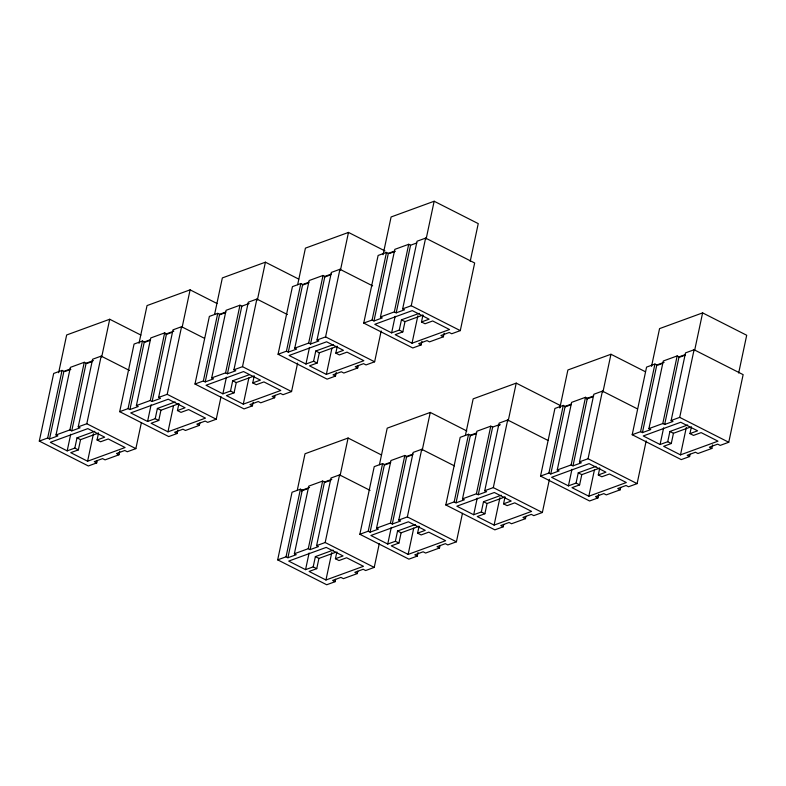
<?xml version="1.0" encoding="UTF-8"?>
<svg xmlns="http://www.w3.org/2000/svg" width="786" height="786" viewBox="0 0 786 786"><rect width="100%" height="100%" fill="white"/><g stroke="black" fill="none" stroke-linecap="round" stroke-linejoin="round"><path stroke-width="1.18" d="M97.228 460.547L96.717 462.915L88.346 465.97L39.3 441.084L53.674 373.458L62.045 370.403L63.902 371.346L70.151 369.066M58.626 372.731L66.653 334.974L109.716 319.254L140.9 335.072M39.3 441.084L47.671 438.028L62.045 370.403M47.671 438.028L49.528 438.971L63.902 371.346M49.528 438.971L57.869 435.925L56.003 434.982L70.376 367.357L84.269 362.287L86.126 363.23L93.426 360.568M56.003 434.982L69.895 429.913L84.269 362.287M98.505 433.135L97.051 439.964L104.695 437.173L87.836 428.625L50.333 442.322L67.183 450.869L70.72 434.265M69.895 429.913L71.752 430.856L86.126 363.23M71.752 430.856L80.093 427.81L78.236 426.867L92.601 359.241L101.178 356.117L129.523 370.491M67.183 450.869L74.827 448.079L77.008 437.831L94.782 431.337M97.051 439.964L100.598 441.761L108.242 438.971L125.092 447.529L87.59 461.225L70.74 452.667L78.374 449.877L80.555 439.639L98.338 433.145M78.236 426.867L86.804 423.733L101.178 356.117M101.689 357.001L109.716 319.254M87.59 461.225L93.426 433.784M177.862 429.952L177.105 433.518L168.735 436.574L119.688 411.677L134.062 344.062L142.433 341.006L144.29 341.949L150.539 339.66M139.014 343.325L147.041 305.577L190.104 289.847L216.985 303.484M119.688 411.677L128.059 408.622L142.433 341.006M96.717 462.915L94.241 461.657L102.573 458.611L105.059 459.869L118.951 454.799L119.708 451.243M128.059 408.622L129.916 409.565L144.29 341.949M129.916 409.565L138.248 406.519L136.391 405.576L150.765 337.96L164.657 332.881L166.514 333.824L173.804 331.161M118.951 454.799L116.466 453.542L124.797 450.496L127.283 451.754L135.86 448.629L141.401 422.524M136.391 405.576L150.283 400.506L164.657 332.881M178.894 403.729L177.44 410.557L185.074 407.767L168.224 399.219L130.722 412.915L147.571 421.473L151.118 404.761M150.283 400.506L152.14 401.45L166.514 333.824M152.14 401.45L160.472 398.404L158.615 397.461L172.989 329.845L181.566 326.711L204.458 338.324M147.571 421.473L155.215 418.683L157.387 408.435L175.17 401.941M177.44 410.557L180.986 412.365L188.63 409.575L205.48 418.123L167.978 431.819L151.118 423.271L158.762 420.481L160.934 410.233L178.717 403.739M158.615 397.461L167.192 394.326L181.566 326.711M182.077 327.605L190.104 289.847M167.978 431.819L173.549 405.576M253.171 402.294L252.414 405.861L244.043 408.916L194.997 384.02L209.371 316.404L217.742 313.349L219.599 314.292L225.847 312.003M214.578 314.488L222.35 277.92L265.413 262.19L298.739 279.109M194.997 384.02L203.368 380.964L217.742 313.349M203.368 380.964L205.225 381.908L219.599 314.292M177.105 433.518L174.62 432.251L182.961 429.205L185.437 430.473L199.33 425.393L199.841 423.025M205.225 381.908L213.556 378.862L211.699 377.919L226.073 310.303L239.966 305.223L241.823 306.167L249.113 303.504M211.699 377.919L225.592 372.849L239.966 305.223M199.33 425.393L196.844 424.135L205.185 421.09L207.671 422.357L216.238 419.223L221.033 396.684M254.202 376.072L252.748 382.9L260.392 380.11L243.532 371.562L206.03 385.258L222.88 393.815L226.407 377.201M225.592 372.849L227.449 373.792L241.823 306.167M227.449 373.792L235.78 370.746L233.923 369.803L248.297 302.188L256.875 299.053L287.391 314.538M222.88 393.815L230.524 391.025L232.695 380.778L249.368 374.686M252.748 382.9L256.295 384.708L263.939 381.917L280.789 390.465L243.287 404.161L226.427 395.613L234.071 392.823L236.252 382.576L254.025 376.081M233.923 369.803L242.501 366.669L256.875 299.053M257.386 299.947L265.413 262.19M243.287 404.161L248.867 377.919M336.251 372.525L335.494 376.081L327.114 379.147L278.067 354.25L292.441 286.635L300.812 283.569L302.669 284.512L308.918 282.233M297.648 284.719L305.42 248.14L348.483 232.42L385.042 250.97M252.414 405.861L249.928 404.594L258.27 401.548L260.755 402.815L274.638 397.736L275.149 395.368M278.067 354.25L286.438 351.195L300.812 283.569M286.438 351.195L288.295 352.138L302.669 284.512M288.295 352.138L296.636 349.092L294.77 348.149L309.144 280.533L323.036 275.454L324.893 276.397L331.152 274.118M274.638 397.736L272.162 396.478L280.494 393.432L282.98 394.7L291.557 391.566L297.609 363.093M294.77 348.149L308.662 343.079L323.036 275.454M337.273 346.302L335.819 353.13L343.462 350.34L326.603 341.792L289.101 355.488L305.95 364.036L309.488 347.432M308.662 343.079L310.519 344.022L324.893 276.397M310.519 344.022L318.861 340.977L317.004 340.033L331.378 272.408L339.945 269.284L372.652 285.878M305.95 364.036L313.594 361.246L315.775 351.008L333.559 344.514M335.819 353.13L339.365 354.928L347.009 352.138L363.859 360.695L326.357 374.391L309.507 365.844L317.141 363.053L319.322 352.806L337.106 346.312M335.593 579.321L335.091 581.699L326.721 584.755L277.674 559.858L292.038 492.242L300.419 489.187L302.276 490.13L309.566 487.467M317.004 340.033L325.581 336.899L339.945 269.284M340.466 270.168L348.483 232.42M297.255 490.326L305.027 453.758L348.09 438.028L381.416 454.947M277.674 559.858L286.045 556.802L300.419 489.187M326.357 374.391L331.938 348.139M286.045 556.802L287.902 557.746L302.276 490.13M287.902 557.746L296.234 554.7L294.377 553.757L308.751 486.141L322.643 481.061L324.5 482.005L331.79 479.342M294.377 553.757L308.269 548.687L322.643 481.061M336.87 551.91L335.425 558.738L343.06 555.948L326.21 547.4L288.698 561.096L305.558 569.654L309.085 553.039M308.269 548.687L310.126 549.63L324.5 482.005M421.915 341.35L421.158 344.916L412.788 347.972L363.741 323.075L378.115 255.46L386.486 252.404L388.343 253.347L394.592 251.058M310.126 549.63L318.458 546.584L316.601 545.641L330.975 478.026L339.552 474.891L370.068 490.376M305.558 569.654L313.192 566.863L315.373 556.616L333.156 550.121M335.494 376.081L333.009 374.824L341.34 371.778L343.826 373.045L357.718 367.966L358.22 365.598M383.067 254.723L391.094 216.975L434.157 201.245L478.242 223.617L470.215 261.374M335.425 558.738L338.972 560.546L346.606 557.755L363.466 566.303L325.954 579.999L309.104 571.451L316.748 568.661L318.92 558.414L335.593 552.322M363.741 323.075L372.112 320.02L386.486 252.404M316.601 545.641L325.178 542.517L339.552 474.891M340.063 475.785L348.09 438.028M372.112 320.02L373.969 320.963L388.343 253.347M373.969 320.963L382.301 317.917L380.444 316.984L394.818 249.359L408.71 244.289L410.567 245.232L416.816 242.943M325.954 579.999L331.79 552.558M357.718 367.966L355.233 366.708L363.564 363.663L366.05 364.92L374.627 361.796L381.181 330.945M380.444 316.984L394.336 311.904L408.71 244.289M422.947 315.127L421.493 321.965L429.127 319.175L412.277 310.617L374.775 324.313L391.625 332.871L395.152 316.257M394.336 311.904L396.193 312.848L410.567 245.232M396.193 312.848L404.525 309.802L402.668 308.859L417.042 241.243L425.619 238.109L474.665 262.996L460.291 330.621L451.714 333.755L449.238 332.488L440.897 335.534L443.383 336.801L444.139 333.235M391.625 332.871L399.268 330.081L401.44 319.833L419.223 313.339M418.024 552.538L417.268 556.095L408.897 559.151L359.85 534.264L374.224 466.638L382.595 463.583L384.452 464.526L390.701 462.247M421.493 321.965L425.039 323.763L432.683 320.973L449.533 329.521L412.031 343.217L395.171 334.669L402.815 331.879L404.986 321.631L422.77 315.137M402.668 308.859L411.245 305.734L425.619 238.109M426.13 239.003L434.157 201.245M379.432 464.732L387.203 428.154L430.266 412.424L466.825 430.983M335.091 581.699L332.606 580.432L340.937 577.396L343.423 578.653L357.316 573.583L357.817 571.206M359.85 534.264L368.221 531.208L382.595 463.583M368.221 531.208L370.078 532.151L384.452 464.526M412.031 343.217L417.857 315.775M370.078 532.151L378.42 529.106L376.553 528.163L390.927 460.537L404.819 455.467L406.676 456.411L412.935 454.121M357.316 573.583L354.83 572.316L363.171 569.27L365.647 570.538L374.224 567.404L379.274 543.676M376.553 528.163L390.445 523.083L404.819 455.467M419.056 526.315L417.602 533.144L425.246 530.353L408.386 521.796L370.884 535.492L387.734 544.05L391.271 527.435M390.445 523.083L392.302 524.026L406.676 456.411M392.302 524.026L400.644 520.99L398.787 520.047L413.161 452.422L421.728 449.287L454.436 465.882M387.734 544.05L395.378 541.259L397.559 531.012L415.332 524.517M417.602 533.144L421.149 534.942L428.792 532.151L445.642 540.709L408.14 554.405L391.29 545.848L398.924 543.057L401.106 532.81L418.889 526.315M398.787 520.047L407.354 516.913L421.728 449.287M422.239 450.182L430.266 412.424M408.14 554.405L413.721 528.153M503.728 524.419L503.227 526.797L494.856 529.852L445.809 504.956L460.183 437.34L468.554 434.285L470.411 435.218L476.66 432.939M417.268 556.095L414.792 554.837L423.123 551.792L425.609 553.049L439.502 547.98L440.003 545.602M465.391 435.424L473.162 398.856L516.225 383.126L560.31 405.497L559.809 407.855M445.809 504.956L454.18 501.9L468.554 434.285M454.18 501.9L456.037 502.844L470.411 435.218M456.037 502.844L464.369 499.798L462.512 498.855L476.886 431.239L490.778 426.159L492.635 427.103L499.925 424.44M439.502 547.98L437.016 546.722L445.348 543.676L447.833 544.934L456.411 541.8L462.463 513.327M462.512 498.855L476.404 493.785L490.778 426.159M505.015 497.007L503.561 503.836L511.195 501.046L494.345 492.498L456.843 506.194L473.693 514.742L477.22 498.137M476.404 493.785L478.261 494.728L492.635 427.103M478.261 494.728L486.593 491.682L484.736 490.739L499.11 423.123L507.687 419.989L548.019 440.455M473.693 514.742L481.337 511.961L483.508 501.714L501.291 495.219M503.561 503.836L507.108 505.644L514.751 502.853L531.601 511.401L494.099 525.097L477.24 516.549L484.883 513.759L487.055 503.512L504.838 497.017M484.736 490.739L493.313 487.605L507.687 419.989M508.198 420.883L516.225 383.126M494.099 525.097L499.925 497.656M503.227 526.797L500.741 525.529L509.082 522.484L511.558 523.751L525.451 518.672L525.962 516.304M598.716 494.365L597.959 497.921L589.588 500.977L540.542 476.09L554.916 408.465L563.287 405.409L565.144 406.352L571.393 404.073M559.878 407.738L567.895 369.98L610.958 354.26L645.365 371.719M540.542 476.09L548.913 473.034L563.287 405.409M525.451 518.672L522.965 517.414L531.307 514.368L533.792 515.636L542.36 512.501L549.424 479.283M548.913 473.034L550.77 473.978L565.144 406.352M550.77 473.978L559.111 470.932L557.245 469.989L571.618 402.363L585.511 397.294L587.368 398.237L593.627 395.957M557.245 469.989L571.137 464.919L585.511 397.294M599.747 468.142L598.293 474.97L605.937 472.18L589.078 463.622L551.576 477.318L568.425 485.876L571.962 469.271M571.137 464.919L572.994 465.852L587.368 398.237M572.994 465.852L581.335 462.816L579.478 461.873L593.852 394.248L602.42 391.114L637.308 408.818M568.425 485.876L576.069 483.085L578.25 472.838L596.024 466.344M598.293 474.97L601.84 476.768L609.484 473.978L626.334 482.535L588.832 496.231L571.982 487.674L579.616 484.883L581.797 474.636L599.58 468.151M579.478 461.873L588.046 458.739L602.42 391.114M602.941 392.008L610.958 354.26M588.832 496.231L594.413 469.979M597.959 497.921L595.483 496.664L603.815 493.618L606.301 494.875L620.193 489.806L620.694 487.428M690.128 454.18L689.617 456.558L681.246 459.614L632.199 434.727L646.573 367.101L654.944 364.046L656.801 364.989L664.091 362.326M651.535 366.374L659.552 328.617L702.615 312.887L746.7 335.258L738.673 373.016M632.199 434.727L640.57 431.671L654.944 364.046M640.57 431.671L642.427 432.614L656.801 364.989M620.193 489.806L617.708 488.548L626.039 485.502L628.525 486.76L637.102 483.626L646.18 440.917M642.427 432.614L650.769 429.569L648.902 428.625L663.276 361L677.168 355.93L679.025 356.873L685.284 354.584M648.902 428.625L662.795 423.546L677.168 355.93M691.405 426.778L689.951 433.607L697.595 430.816L680.735 422.259L643.233 435.955L660.083 444.512L663.62 427.898M662.795 423.546L664.651 424.489L679.025 356.873M664.651 424.489L672.993 421.453L671.136 420.51L685.51 352.885L694.077 349.75L743.134 374.647L728.76 442.263L720.182 445.397L717.697 444.139L709.365 447.185L711.851 448.442L712.607 444.886M660.083 444.512L667.727 441.722L669.908 431.475L687.681 424.98M689.951 433.607L693.498 435.405L701.141 432.614L717.991 441.172L680.489 454.868L663.639 446.31L671.273 443.52L673.455 433.273L690.118 427.191M671.136 420.51L679.703 417.376L694.077 349.75M694.588 350.644L702.615 312.887M680.489 454.868L686.325 427.417M219.736 314.783L225.405 312.71M144.428 342.441L150.097 340.367M165.964 334.571L171.623 332.507M65.179 371.424L70.848 369.361M86.706 363.564L92.375 361.491M302.816 285.013L308.476 282.94M324.343 277.144L330.012 275.08M389.62 253.426L395.279 251.353M443.383 336.801L429.49 341.871L427.014 340.613L418.673 343.649L421.158 344.916M301.284 491.034L306.953 488.961M325.08 482.339L330.749 480.275M658.078 365.068L661.478 363.83M679.615 357.208L685.274 355.134M384.6 465.017L390.259 462.954M406.126 457.157L411.795 455.084M470.549 435.719L476.218 433.646M497.754 425.786L500.014 424.961M565.291 406.843L570.95 404.78M586.818 398.983L592.487 396.91M711.851 448.442L697.958 453.512L695.472 452.255L687.141 455.3L689.617 456.558M679.703 417.376L728.76 442.263M669.908 431.475L673.455 433.273M411.245 305.734L460.291 330.621M667.727 441.722L671.273 443.52M401.44 319.833L404.986 321.631M399.268 330.081L402.815 331.879M588.046 458.739L637.102 483.626M325.581 336.899L374.627 361.796M578.25 472.838L581.797 474.636M315.775 351.008L319.322 352.806M576.069 483.085L579.616 484.883M313.594 361.246L317.141 363.053M493.313 487.605L542.36 512.501M242.501 366.669L291.557 391.566M483.508 501.714L487.055 503.512M232.695 380.778L236.252 382.576M481.337 511.961L484.883 513.759M230.524 391.025L234.071 392.823M167.192 394.326L216.238 419.223M407.354 516.913L456.411 541.8M157.387 408.435L160.934 410.233M397.559 531.012L401.106 532.81M155.215 418.683L158.762 420.481M395.378 541.259L398.924 543.057M325.178 542.517L374.224 567.404M86.804 423.733L135.86 448.629M315.373 556.616L318.92 558.414M77.008 437.831L80.555 439.639M313.192 566.863L316.748 568.661M74.827 448.079L78.374 449.877"/></g></svg>
